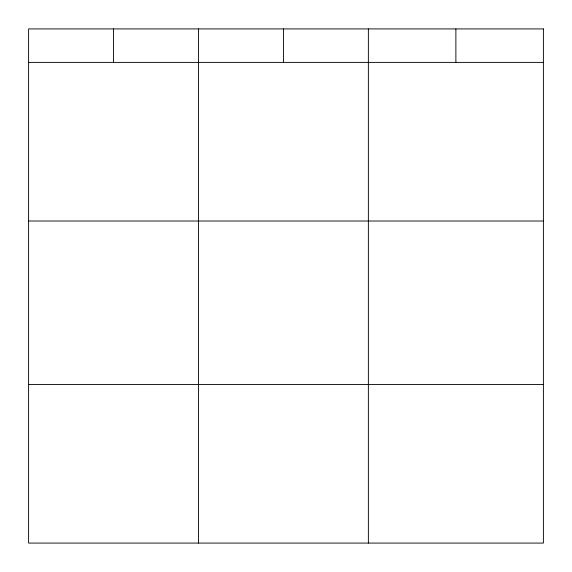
<?xml version="1.0" encoding="UTF-8"?>
<svg xmlns="http://www.w3.org/2000/svg" width="572" height="572" viewBox="0 0 572 572"><rect width="100%" height="100%" fill="white"/><g stroke="black" fill="none" stroke-linecap="round" stroke-linejoin="round"><path stroke-width="0.86" d="M28.6 62.391L543.4 62.391M28.6 221.021L543.4 221.021M28.6 384.448L543.4 384.448M455.884 28.922L455.884 62.391M368.368 28.922L368.368 543.078M283.426 28.922L283.426 62.391M198.484 28.922L198.484 543.078M113.542 28.922L113.542 62.391M543.4 28.922L28.6 28.922L28.6 543.078L543.4 543.078L543.4 28.922"/></g></svg>
